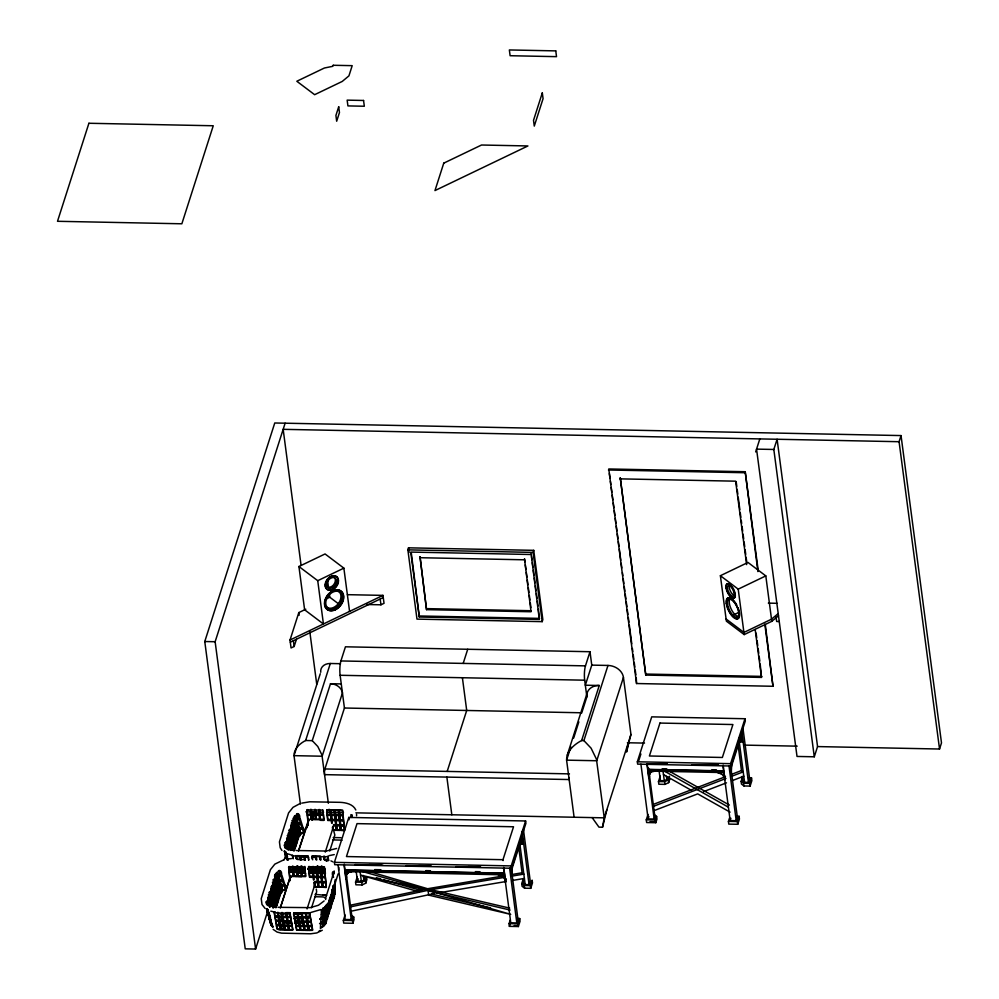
<?xml version="1.0" encoding="UTF-8"?>
<svg xmlns="http://www.w3.org/2000/svg" width="999" height="999" viewBox="0 0 999 999"><rect width="100%" height="100%" fill="white"/><g stroke="black" fill="none" stroke-linecap="round" stroke-linejoin="round"><path stroke-width="1.5" d="M511.65 874.674L512.312 867.831M325.05 906.63L325.025 909.427L325.749 907.417M325.686 917.469L324.925 923.663L324.962 919.467L329.52 904.944L329.558 900.748M325.686 916.92L325.711 912.724L324.962 918.918L325.287 918.156M325.811 917.082L325.774 921.265L326.648 905.194M325.811 916.52L326.486 910.326M327.222 912.686L326.548 918.868M327.222 912.124L327.247 907.941L326.611 909.939M327.272 904.582L326.611 909.377M327.347 912.287L327.31 916.483L327.984 910.289M327.347 911.737L328.022 905.544L327.984 909.727M327.397 904.195L327.385 906.98L328.022 904.982M328.109 909.889L328.084 914.085L328.908 902.759L338.137 873.875M328.109 909.34L328.783 903.146M329.52 905.494L328.846 911.687M329.832 903.958L329.87 899.774M330.632 897.377L329.807 908.703L329.832 904.52L334.091 890.671M331.243 900.124L330.569 906.305M331.243 899.562L331.268 895.366M331.368 899.724L331.343 903.92L332.13 897.327M331.368 899.162L331.406 894.979M332.192 889.235L332.168 892.032L332.817 890.022M332.779 895.329L332.105 901.523M332.779 894.767L332.804 890.584M332.904 894.942L332.867 899.125L333.541 892.931M332.904 894.38L332.929 890.184M333.541 892.382L333.579 888.186M333.666 892.544L333.641 896.727L334.228 890.534M333.666 891.982L333.703 887.799M333.516 886.725L334.128 885.913L334.091 891.233M324.85 907.017L324.825 909.814L323.264 911.8L323.314 909.003M334.278 889.585L334.315 885.401M325.961 905.256L325.911 909.44L326.636 907.442M326.785 904.257L325.736 923.675L326.511 917.482M328.284 902.809L327.36 918.893L328.047 912.699M329.033 901.81L329.008 904.607L329.645 902.609M329.82 898.026L328.896 914.097L329.583 907.904M330.457 896.028L329.77 902.209M330.781 895.042L330.731 899.225L331.368 897.227M331.543 892.644L330.619 908.715L331.306 902.534M332.18 890.646L331.493 896.84M333.841 885.464L333.791 889.647L334.44 887.649M334.615 883.066L334.565 887.249L335.177 881.068M335.065 890.559L334.453 896.74M335.127 889.597L335.177 883.765M335.189 884.852L335.239 879.482M322.939 907.991L322.839 912.187L321.965 912.924M333.691 874.262L333.803 871.465L334.403 872.227M351.885 817.457L351.998 814.672M350.774 817.482L350.924 814.647L352.247 816.683M320.954 918.905L321.191 914.722L323.801 912.761L323.688 916.945L319.78 919.442M338.673 870.191L338.836 867.407M300.2 866.645L300.699 867.257L300.811 866.583M280.382 907.641L290.422 876.273L290.721 877.534M281.593 916.57L281.98 918.443M290.01 880.656L289.772 878.533L280.307 907.879M345.979 875.923L345.829 877.147L346.765 873.613L345.979 875.923L346.428 874.512M648.913 775.349L648.763 776.585L650.873 771.49L648.913 775.349L649.7 773.051M298.601 850.673L308.616 819.48L308.916 820.728M312.15 820.042L313.624 812M592.145 817.607L598.963 827.147L602.522 827.222L604.245 817.844L630.956 734.465L623.438 677.372A14.261 11.339 17.8 0 0 607.979 665.446L591.77 665.122L585.327 685.214L599.263 685.489L581.63 740.546C574.275 744.342 566.371 751.173 566.595 760.152L574.1 817.244M628.284 742.669L626.56 752.047L630.906 734.465M266.458 904.058L267.02 902.047L267.782 904.857M268.182 912.299L268.032 913.024L266.87 908.815M268.331 912.849L269.343 917.794L269.892 915.796M268.881 913.036L269.043 912.299M269.193 912.849L270.18 917.819M284.653 847.252L285.214 845.254L285.976 848.064M285.214 851.298L286.226 856.218L286.788 854.22M287.237 855.494L287.075 856.243L285.939 852.022M334.128 886.463L334.265 885.788M314.323 812.199L312.275 820.191M606.88 809.64L602.522 827.222M731.693 765.584L731.131 774.725M281.031 918.418L281.219 920.916M267.482 911.912L255.594 949.05L245.23 948.838L204.77 641.52L274.762 422.989L901.036 435.576L941.495 742.906L939.535 749.025L817.557 746.578L814.285 756.792L797.015 756.443L756.555 449.125L773.825 449.463L777.097 439.26L817.557 746.578M255.594 949.05L215.135 641.733L285.127 423.201M296.453 639.26L294.143 646.478L291.059 647.964L290.022 640.022L298.813 612.587L305.806 609.228M294.493 754.195L320.267 673.738M300.412 804.183L294.018 755.656C293.856 748.726 299.962 743.443 305.644 740.509L330.307 663.498L340.447 663.698M328.359 803.283L321.94 754.994L317.807 746.515L312.25 740.646L330.494 683.716L341.258 683.928M324.151 771.315L344.43 708.016L340.122 675.274A10.277 2.185 -88.8 0 1 340.909 660.951L345.442 646.803L589.997 651.723L591.77 665.122M274.55 875.736L275.262 881.318L275.974 879.32L274.825 875.099M268.331 904.02L268.968 902.022L270.117 906.23M286.526 847.214L287.163 845.216L288.311 849.425M268.281 905.868L268.931 903.87L267.794 899.662L267.145 901.66L267.907 904.47M269.393 905.981L280.332 871.815M284.141 859.927L286.039 853.995M287.949 848.051L298.414 815.371M270.404 906.393L271.041 904.395M271.166 904.008L271.815 901.997L272.964 906.218M288.599 849.6L289.235 847.589M271.253 906.418L271.903 904.407L272.652 907.217M289.448 849.612L290.097 847.614L290.846 850.424M287.687 860.251L286.938 854.782L286.376 856.78L287.15 859.59M270.055 916.358L269.493 918.356L270.642 922.564L271.204 920.566M273.239 906.38L273.888 904.382L274.65 907.192M291.446 849.575L292.083 847.577L292.857 850.386M274.076 906.393L274.713 904.395L275.474 907.204M292.27 849.6L292.919 847.589L293.669 850.399M298.501 851.073L308.204 822.165M306.905 827.821L308.304 823.451M407.867 549.862L408.516 547.827L533.728 550.337L542.844 619.592L542.195 621.64L416.983 619.118L407.867 549.862L533.079 552.385L533.728 550.337M307.068 908.928L315.459 882.741M325.262 852.122L333.654 825.936M426.536 609.652L420.017 556.68L426.536 609.652L531.018 611.75L524.5 558.791L524.912 561.838M307.33 920.928L309.665 913.648M311.526 907.829L316.658 891.832L316.296 889.11M326.461 861.213L327.385 858.303M329.72 851.036L334.852 835.027L333.828 831.243M525.599 820.978L511.213 865.908L511.513 868.256L334.715 864.697L334.403 862.349L348.801 817.419L525.599 820.978L525.911 823.326L510.864 870.291M325.412 898.663L334.253 871.066M325.874 907.03L326.523 905.032M326.511 905.581L325.849 911.775L326.486 909.777M538.424 609.128L539.31 619.417L419.293 617.007L411.276 552.609M326.76 907.042L327.397 905.044M333.079 887.299L333.728 885.301M326.623 907.991L325.849 914.185L326.573 912.187M326.748 907.604L327.397 905.606L326.698 911.787M328.159 903.208L327.472 909.402L328.109 907.392M329.058 900.424L329.695 898.413M333.079 887.861L333.716 885.851L333.029 892.045M328.147 904.595L328.783 902.584M329.558 900.199L328.234 907.005M329.87 899.212L330.507 897.214M332.942 889.634L333.579 887.636M332.904 892.432L332.255 894.442L332.954 888.248L332.155 903.933L332.842 897.739M326.573 912.736L325.799 918.93L326.523 916.932M326.698 912.349L327.335 910.351L326.648 916.533M328.109 907.954L327.41 914.147L328.059 912.137M328.234 907.554L328.871 905.556L328.184 911.75M329.633 903.158L328.946 909.352L329.595 907.354M329.77 902.771L330.407 900.773L329.72 906.955M331.356 897.789L330.669 903.97L331.318 901.972M331.493 897.389L332.13 895.391L331.443 901.585M332.892 892.994L332.205 899.187L332.842 897.177M333.017 892.606L333.666 890.596L332.967 896.79M334.428 888.211L333.741 894.392L334.378 892.394M334.503 891.995L334.927 890.671M326.636 917.094L327.285 915.096L326.586 921.278M328.172 912.299L328.821 910.301L328.122 916.495M329.707 907.517L330.344 905.519L329.658 911.7M331.431 902.134L332.068 900.136L331.381 906.33M332.967 897.352L333.604 895.341L332.917 901.535M334.378 892.956L333.678 899.137L335.127 885.813L334.503 892.557M346.278 875.736L346.054 878.833L344.23 864.147M347.502 873.463L348.751 871.44L346.316 875.024M348.301 872.839L349.687 870.941M351.173 915.084L353.671 916.957L354.021 919.667L352.872 923.276L343.706 923.088L343.344 920.379L345.08 914.959M363.486 876.76L366.571 876.822L366.92 879.532L365.759 883.178L362.075 884.939L355.906 884.814L355.557 882.117L357.305 876.635M364.66 877.746L363.923 880.044L361.351 881.28L357.467 881.193L358.229 878.82M337.999 864.734L345.204 919.492L351.248 919.617L351.985 917.319L345.979 871.727M352.872 923.276L352.51 920.566L353.671 916.957M365.759 883.178L365.397 880.469L366.571 876.822M463.186 663.411L467.719 649.263M447.177 771.415L466.708 710.476L462.4 677.734M539.31 619.417L531.093 553.471M765.321 624.587L772.989 686.276L636.55 683.528L608.766 468.968L745.204 471.715L758.216 570.566M645.779 675.074L620.267 477.834L645.779 675.074L761.488 677.409L760.189 664.023M502.984 859.702L513.536 826.772L357.018 823.626L346.466 856.555L502.984 859.702L503.096 860.601M505.357 880.344L505.806 878.945L505.581 882.03L504.308 878.196L500.661 875.386L501.111 873.988M501.735 875.923L502.185 874.525M502.709 876.585L503.159 875.174M504.957 877.222L503.771 867.357M503.583 877.347L504.033 875.936M505.294 880.069L505.744 878.67L505.981 879.657M522.177 837.025L511.051 871.74L511.376 874.137M581.68 713.049L586.863 696.852L584.677 680.194A10.277 2.185 -88.8 0 1 585.464 665.871L589.997 651.723M530.744 888.323L530.382 885.626L532.13 880.156L532.492 882.866L530.744 888.323L524.6 888.198L522.09 886.313L521.728 883.603L522.902 879.969M516.733 918.468L519.705 918.531L520.054 921.24L518.356 926.535L509.403 926.36L509.053 923.65L510.177 920.129M509.403 926.36L510.152 924.013M567.27 755.082L587.337 692.419M570.829 746.902L566.595 760.152L596.74 760.751L623.438 677.372M573.663 738.061L578.846 721.877M503.571 868.069L510.776 922.814L516.82 922.939L517.969 919.367L510.964 866.133M522.852 878.645L523.451 883.253L525.199 884.565L529.095 884.652L530.232 881.068L523.426 829.37M518.356 926.535L518.006 923.825L519.705 918.531M355.869 812.849L604.245 817.844L596.44 759.165L591.096 748.189L583.903 740.596L607.979 665.446M636.55 683.528L636.263 677.871M744.979 718.731L730.594 763.661L730.906 766.008L637.637 764.135L637.337 761.787L651.723 716.857L744.979 718.731L745.291 721.078L730.244 768.056M638.573 761.238L640.896 753.995M648.95 773.251L648.975 778.271L647.165 763.586M648.476 769.655L648.026 771.053L724.013 772.577M757.891 571.59L745.204 471.715M649.762 773.626L650.212 772.227M650.424 772.901L652.622 770.379M755.669 451.91L759.827 438.911M654.108 814.522L656.593 816.395L656.955 819.105L655.794 822.714L646.628 822.527L646.278 819.817L648.014 814.397M669.854 778.97L668.693 782.617L664.997 784.377L658.841 784.252L658.478 781.555L660.239 776.073M648.513 768.119L654.907 816.745L654.17 819.043L648.126 818.93L648.888 816.545M658.99 769.992L660.401 780.631L664.285 780.706L666.845 779.482L667.582 777.185M655.794 822.714L655.444 820.004L656.593 816.395M668.693 782.617L668.331 779.907L669.492 776.26M717.856 771.041L717.407 772.452L722.102 774.337L724.75 778.109L723.825 771.141L647.839 769.605M717.732 772.477L718.181 771.078M718.905 772.739L719.355 771.34M721.116 773.676L721.565 772.277M724.275 776.872L724.725 775.461M725.424 778.396L724.974 779.794L724.912 778.808M738.623 740.559L740.009 736.226M731.256 766.945L741.558 734.777M748.438 777.859L751.523 777.921L751.872 780.619L750.124 786.088L743.98 785.963L741.47 784.065L741.121 781.368L742.282 777.734M736.113 816.233L739.085 816.295L739.447 818.993L737.749 824.287L728.783 824.113L728.433 821.403L729.557 817.894M730.544 765.421L737.349 817.12L736.213 820.703L730.169 820.579L730.906 818.281M742.232 776.41L742.844 781.006L744.592 782.329L748.476 782.404L749.625 778.833L742.806 727.122M737.749 824.287L737.387 821.59L739.085 816.295M750.124 786.088L749.774 783.378L751.523 777.921M939.535 749.025L899.075 441.708L901.036 435.576M281.606 913.898L281.044 914.884L281.518 913.91L290.459 914.085M520.916 840.933L522.252 840.396L523.126 844.23L520.754 844.192L520.279 840.584M740.309 738.686L741.633 738.149L742.507 741.995L740.134 741.945L739.909 740.259L742.282 740.309M275 874.687L275.824 873.438M294.018 816.633L294.668 815.921L295.854 820.142L294.343 822.127L293.718 819.867M324.138 900.948L318.444 905.256L310.202 907.641L278.097 907.317M298.152 818.955L296.378 820.316L297.602 824.525L300.287 822.564L298.963 818.343M299.288 823.925L297.764 825.087L298.988 829.295L301.823 827.347L300.187 823.276M300.424 828.895L299.912 829.32L298.713 825.099L301.611 823.151L302.934 827.359L301.273 828.296M279.945 875.761L278.184 877.11L279.408 881.33L282.093 879.37L280.769 875.149M281.094 880.731L279.57 881.892L280.794 886.101L283.629 884.14L281.98 880.082M282.23 885.688L281.718 886.113L280.519 881.905L283.416 879.944L284.74 884.165L283.079 885.102M321.978 913.461L322.827 912.736L322.727 916.932L319.817 918.88M778.209 613.598L771.515 619.18L743.918 632.429L726.098 618.993M771.79 621.341L765.808 575.899L747.989 562.449L720.391 575.711L726.373 621.153L744.193 634.59L771.79 621.341L778.496 615.771M296.453 814.297L297.515 813.573L298.801 817.781L296.216 819.754L295.017 815.534M297.602 819.267C302.123 818.805 298.726 810.264 295.991 815.559L297.19 819.767M298.751 824.237L301.423 822.589L300.1 818.368L297.352 820.329L298.551 824.55M301.71 828.021L299.151 829.857L300.374 834.078L303.359 832.117L301.998 827.896M278.259 871.091L279.32 870.379L280.607 874.587L278.022 876.548L276.823 872.339M279.408 876.073C283.928 875.611 280.532 867.07 277.797 872.352L278.996 876.573M280.557 881.043L283.229 879.382L281.905 875.174L279.158 877.134L280.357 881.343M283.516 884.827L280.956 886.662L282.18 890.871L285.165 888.923L283.803 884.702M320.754 918.918L322.714 917.482L322.627 921.677L319.555 923.625M320.929 923.426L322.615 922.227L322.515 926.423L321.091 927.409M322.277 930.269L316.77 932.954L310.664 933.79L281.531 933.153L277.085 932.067L273.139 929.382M319.131 930.981L320.317 930.331M298.926 566.508L317.732 580.694L323.426 623.975L304.62 609.79L298.926 566.508L325.062 553.958L343.868 568.144L349.575 611.425M317.732 580.694L343.868 568.144M325.699 599.2L329.782 597.24L338.311 603.671M290.022 640.022L382.979 595.379L384.028 603.321L380.944 604.795L367.02 604.52M290.309 642.182L383.266 597.552M720.391 575.711L738.211 589.148L765.808 575.899M733.578 614.934L739.048 612.3M355.557 882.117L361.713 882.242L365.397 880.469M658.478 781.555L664.647 781.68L668.331 779.907M299.313 803.958L293.032 807.329L288.574 812.911L279.433 841.895L280.195 847.726L281.955 850.461M336.638 848.451L326.186 851.048L296.291 850.511M320.816 909.577L310.839 912.474M350.362 905.219L428.821 888.523L503.733 875.886M653.221 804.42L725.474 776.685M731.293 774.45L741.458 770.541L743.206 771.865L731.68 776.298M653.533 806.293L725.911 778.508M434.54 893.531L351.173 911.188M654.108 810.614L697.702 793.88L730.094 812.15M703.421 791.695L726.485 782.829M732.255 780.619L743.78 776.198M349.238 872.339L351.71 871.752M652.172 771.777L654.645 771.191M283.579 859.939L274.837 864.135L270.379 869.717L261.238 898.688L262 904.52L265.122 908.466M301.773 803.134L309.665 801.797L340.135 802.334C345.966 802.597 353.147 804.183 355.831 810.002M334.253 854.582L329.033 855.668M350.599 906.855L430.931 889.709L504.033 877.434M307.992 809.602L306.98 809.777L307.417 814.347L311.026 813.948L310.589 809.39M309.328 819.804L307.729 820.079L307.292 815.509L310.914 815.072L311.263 819.617M309.403 820.404L307.792 820.679L308.229 825.249M290.472 871.565L289.273 871.765L289.71 876.335L293.319 875.911L292.482 871.278M289.772 876.947L291.146 876.71M291.209 877.209L289.598 877.484L289.885 880.519M511.376 874.6L522.077 872.789L523.826 874.113L511.638 876.148M440.634 892.507L506.118 881.505M512.212 880.481L524.4 878.433M288.798 858.853L291.471 858.603M327.51 860.564L328.683 860.464M293.069 876.423L289.535 876.872L289.098 872.314L292.719 871.877L293.381 876.523M310.402 916.757L306.893 916.87L306.231 913.011L309.74 912.899L310.177 915.471M309.977 921.727L311.251 921.627M310.652 926.085L312 925.986L312.662 929.832L309.153 929.969L308.479 926.11M301.573 923.363L302.447 923.288A2.76 2.198 17.8 0 0 303.059 923.076M299.8 857.105L299.238 858.079L299.712 857.092L308.654 857.279M282.804 922.989L282.242 923.975L282.717 922.989L291.658 923.176M310.677 814.472L311.513 819.105L307.904 819.542L307.467 814.959M325.911 860.077L328.596 859.952L327.934 856.106M325.774 860.601L327.635 860.564M294.33 871.328L293.344 871.253L292.907 866.707L296.366 866.757L296.815 871.303M307.58 917.407L310.489 917.269L311.164 921.115L307.642 921.228L306.98 917.382M308.316 921.752L310.102 921.727M309.041 926.11L310.776 926.098M899.075 441.708L283.167 429.333L301.061 565.234M608.441 469.992L744.867 472.727M619.942 478.858L735.651 481.181L746.64 564.61M530.769 554.495L410.739 552.085L419.293 617.007M419.692 557.704L524.175 559.802M347.402 594.667L382.979 595.379M768.331 603.121L777.097 603.309M426.86 608.628L531.343 610.726M779.257 621.54L776.66 621.49L776.098 617.157M419.617 615.983L539.647 618.393M204.77 641.52L215.135 641.733M340.909 660.951L585.464 665.871M646.103 674.063L761.812 676.385M340.122 675.274L584.677 680.194M344.43 708.016L581.243 712.774M740.933 733.328L742.507 741.995M739.26 738.099L741.633 738.149M739.485 738.573L741.857 738.623M742.07 739.26L739.685 739.21L740.134 741.945M739.872 739.997L742.245 740.047M581.63 740.546L583.903 740.596M627.384 742.756L644.517 743.094M744.205 745.104L797.177 746.166M305.644 740.509L312.25 740.646M637.337 761.787L730.594 763.661M294.018 755.656L322.165 756.218L342.445 692.919A11.014 8.766 17.8 0 0 330.494 683.716M654.919 763.736L667.32 763.985M704.545 764.735L718.493 765.022M647.077 763.835L667.245 764.247M692.057 764.747L718.418 765.271M662.162 768.743L666.82 768.83M711.788 769.742L716.445 769.829M647.926 769.355L723.913 770.878M569.455 773.875L324.9 768.955A4.071 0.862 -88.8 0 0 324.588 774.637L569.143 779.545A4.071 0.862 -88.8 0 1 569.03 777.572M741.121 781.368L743.631 783.253L749.774 783.378M328.009 809.689L330.307 809.727L330.756 814.285L327.297 814.222L326.86 809.665M305.856 811.85L323.626 812.199M326.586 812.262L343.481 812.599M728.433 821.403L737.387 821.59M646.278 819.817L655.444 820.004M323.439 814.135L319.98 814.073L319.543 809.515M312.325 814.447L315.01 814.497L314.56 809.952L311.101 809.914L311.538 814.46L315.234 814.585L315.672 819.143L312.2 819.093L311.763 814.547M340.597 815.097L339.747 815.072L340.184 819.63L343.581 819.879L343.294 816.832M649.999 821.665L654.532 821.752M323.988 819.904L320.317 819.742L319.867 815.196L323.326 815.271L323.763 819.817M320.379 820.341L323.826 820.416M327.697 820.491L331.144 820.566M331.818 820.579L335.277 820.641L335.714 825.186M333.579 824.65L335.876 824.699L335.439 820.142L331.768 819.967L331.318 815.421L334.777 815.496L335.214 820.042M333.416 825.149L335.939 825.299L336.376 829.857L332.917 829.794L332.63 826.747M341.546 825.411L340.534 825.286L340.085 820.741L343.481 821.003L343.918 825.549M333.479 825.748L335.776 825.798L336.226 830.344L332.767 830.269L332.467 827.247M522.477 840.871L520.104 840.821L520.754 844.192M333.254 837.562L340.896 837.711M520.304 841.458L522.677 841.508M520.491 842.244L522.864 842.294M520.529 842.494L522.902 842.544M332.804 839.922L340.384 840.084A4.408 2.498 -7.5 0 1 341.97 840.309M297.202 855.656L299.9 855.718L300.562 859.565L297.128 859.465M308.167 855.881L304.707 855.806L305.369 859.664M304.545 856.343L307.992 856.405L308.666 860.251M315.996 856.568L319.443 856.643L319.892 859.202M324.25 856.742L327.759 856.643L328.434 860.476M311.613 857.342L314.56 857.404M303.546 859.627L301.248 859.577L300.574 855.731L304.033 855.793L305.207 860.189M334.403 862.349L511.213 865.908M369.018 864.647L381.406 864.897M418.581 865.646L430.969 865.883M468.144 866.633L480.531 866.882M354.995 864.622L382.867 865.184M406.106 865.646L430.881 866.145M455.669 866.645L480.457 867.144M374.712 869.617L380.906 869.742M425.824 870.641L430.469 870.741M475.387 871.64L480.032 871.727M302.747 868.318L305.045 868.368M308.029 868.431L310.327 868.468M314.198 868.556L317.645 868.618M320.629 868.68L318.331 868.631L317.882 866.058M324.762 868.768L322.465 868.718L322.015 866.145M299.25 868.743L301.91 868.805L301.461 866.233M305.132 868.88L302.585 868.818L302.148 866.258M307.867 868.918L310.414 868.98L311.089 872.839L308.778 872.801M317.744 869.13L314.036 869.043L313.599 866.483M324.85 869.28L322.302 869.217L321.853 866.645M344.992 869.917L504.52 873.126M304.982 869.367L302.672 869.33L303.346 873.176L305.644 873.213M307.954 869.43L310.264 869.48L310.926 873.326L308.629 873.276M324.687 869.767L322.39 869.717L323.052 873.563L325.362 873.613M344.905 870.166L504.445 873.376M345.105 871.615L504.632 874.824M294.131 871.24L297.04 871.378L297.477 875.936L294.006 875.898L293.569 871.34M301.673 871.64A4.408 2.498 -7.5 0 1 301.174 871.515L297.49 871.315L297.04 866.77L300.499 866.832L300.936 871.378M305.294 871.553L301.623 871.39L301.174 866.845L304.633 866.92L305.07 871.465M322.402 871.89L321.328 871.79L320.891 867.244L324.288 867.494L324.725 872.04M317.245 872.964L314.947 872.914L314.285 869.068M325.512 873.138L323.214 873.089L322.552 869.23M294.655 876.398L297.315 876.448L296.865 871.902L293.406 871.865L293.843 876.41L297.527 876.548M298.214 876.56L301.661 876.623M309.665 876.785L313.112 876.86L313.411 879.894M322.877 877.06L322.053 877.035L322.49 881.593L325.886 881.855L325.449 877.284L324.176 877.047M309.503 877.297L312.949 877.359M313.624 877.384L317.083 877.447L317.52 881.992L315.222 881.942M521.728 883.603L524.238 885.501L530.382 885.626M315.384 881.455L317.682 881.493L317.245 876.947L313.786 876.872L314.086 879.907M315.434 882.055L317.744 882.105L318.182 886.662L314.722 886.588L314.285 882.03M323.351 882.217L322.552 882.204L322.989 886.762L326.386 887.025M315.284 882.554L317.582 882.592L318.032 887.137L314.573 887.075L314.136 882.529M315.06 894.355L326.611 895.454M314.61 896.727L322.19 896.877A4.408 2.498 -7.5 0 1 325.686 899.512M282.218 913.061L285.664 913.136L286.338 916.97M301.923 913.461L305.382 913.523L306.044 917.369M293.419 914.135L301.248 914.197A2.76 2.198 17.8 0 0 302.372 913.648M282.367 916.37L278.933 916.27L278.259 912.412M302.085 916.77L298.626 916.695L297.964 912.836L301.423 912.911L304.857 930.369L308.316 930.444L307.655 926.597L304.195 926.523M279.495 916.832L282.455 916.882M282.879 916.907L286.588 916.97L287.25 920.828L283.803 920.753L283.142 916.895M302.173 917.282L298.464 917.219L297.802 913.373L301.248 913.448L301.923 917.282M302.597 917.307L306.306 917.369L306.968 921.215L303.509 921.153L302.847 917.294M307.804 917.394L306.73 917.382L306.056 913.536L309.565 913.448L310.239 917.282M282.967 917.419L286.426 917.482L287.088 921.328M302.685 917.806L306.144 917.881L306.805 921.727M293.669 918.68L301.873 918.943A2.76 2.198 17.8 0 1 303.159 919.542M343.344 920.379L352.51 920.566M509.053 923.65L518.006 923.825M283.129 920.741L279.683 920.641L279.021 916.782M291.383 920.903L287.937 920.841L287.262 916.982M302.834 921.14L299.375 921.066L298.713 917.207M514.16 925.586L517.182 925.648M280.269 921.19L283.216 921.253M283.641 921.265L287.337 921.34L288.012 925.186L284.553 925.124L283.891 921.265M302.922 921.652L299.213 921.577L298.551 917.731L302.01 917.794L302.672 921.64M303.346 921.652L307.055 921.727L307.717 925.586L304.27 925.524L303.596 921.665M308.529 921.765L307.48 921.74L306.818 917.894L310.327 917.794L310.989 921.627M283.728 921.777L287.175 921.84L287.849 925.686M303.434 922.164L306.893 922.239L307.555 926.085M294.605 923.226L299.038 923.313M283.878 925.111L280.432 925.012L279.77 921.153M303.584 925.511L300.137 925.436L299.475 921.577M281.056 925.549L283.966 925.623M284.39 925.611L288.099 925.711L288.761 929.557L285.302 929.495L284.64 925.636M292.22 925.786L288.524 925.698L287.862 921.852L291.308 921.927L291.983 925.773M303.671 926.023L299.975 925.936L299.313 922.089L302.759 922.152L303.434 925.998M304.108 926.011L307.804 926.098L308.466 929.957L305.02 929.882L304.358 926.036M309.265 926.135L308.241 926.098L307.567 922.252L311.076 922.139L311.75 925.973M284.478 926.123L287.937 926.198L288.599 930.044L285.152 929.969L281.706 912.512M284.628 929.482L281.181 929.37L280.519 925.524M304.333 929.869L300.886 929.807L300.224 925.948M340.834 820.154L343.644 820.491L344.081 825.049L340.684 824.787L340.247 820.241M342.694 820.354L340.022 820.142L339.585 815.596L342.982 815.846L343.419 820.391M341.308 825.299L343.107 825.511M298.626 868.206L299.438 868.256M299.525 868.768L298.464 868.705L298.027 866.133M322.153 871.802L324.088 871.99M324.5 877.147L321.828 876.935L321.391 872.389L324.787 872.651L325.224 877.197M322.952 894.867L325.686 895.266M279.782 916.832L278.758 916.795L278.097 912.949L281.543 913.049L282.205 916.895M278.646 921.09L279.757 924.962L276.486 924.35L275.811 920.516M280.557 921.203L279.52 921.153L278.846 917.307L282.292 917.407L282.967 921.253M279.495 925.461L278.933 921.615L275.637 921.053L276.311 924.874L279.845 925.486L280.519 929.332C277.31 931.168 274.538 923.613 278.147 925.236M281.331 925.574L280.269 925.499L279.608 921.665L283.054 921.765L283.716 925.598M498.014 874.687L500.661 875.386M341.958 815.097L342.919 815.234L342.482 810.689L339.086 810.439L339.523 814.984L343.144 815.321M342.794 825.386L344.143 825.661M323.763 871.902L324.95 872.115L325.249 875.161M295.866 868.393L297.802 868.655L297.352 866.096M325.387 876.685L321.99 876.435L321.553 871.877M324.6 882.192L325.724 882.354L325.287 877.809L321.89 877.547L322.34 882.092L325.949 882.454L326.236 885.501M276.748 920.828L279.021 921.103M510.139 910.064L428.096 890.796L428.671 895.129L510.714 914.385L425.999 889.61L360.552 875.149L419.068 891.807M509.677 908.116L430.931 889.709L369.905 871.69M431.493 894.043L490.559 907.841M291.333 854.919L286.863 853.633M294.68 867.557L296.241 867.919M294.505 868.069L296.341 868.431M275.399 912.087L274.3 911.825L274.962 915.658L278.259 916.233L277.597 912.374M270.804 911.163L273.139 911.712M277.235 920.853L275.549 920.541L274.875 916.72L278.184 917.269L278.846 921.103M362.974 871.665L425.999 889.61M376.373 877.696L380.794 878.958M383.728 879.807L422.028 890.746M330.956 860.888L332.867 861.8M668.169 770.541L729.407 805.069M664.248 771.003L728.171 807.055M663.473 774.575L691.583 790.434M332.48 876.185L333.529 877.422M333.079 885.688L334.653 887.736L334.528 891.932L332.829 889.872M331.93 890.009L333.629 891.907L333.516 887.299M333.529 876.835C331.381 875.524 332.467 868.543 334.053 873.488M333.554 885.526L334.665 887.187M284.603 851.26L286.538 856.305L285.739 855.294M286.588 855.044L287.375 856.043M287.525 856.58L286.201 854.282M291.059 869.642L290.284 868.606M268.544 912.387L269.33 913.373M267.545 912.099L268.344 913.098L267.07 908.89M270.404 917.382L268.569 913.049M270.554 917.906L269.53 916.42L270.729 920.628M270.117 921.228L271.391 922.664L268.569 916.395L272.927 927.434L271.179 925.386L269.955 921.178M272.864 926.435L270.891 921.19M333.941 887.562L334.228 894.33L333.928 888.123L334.253 889.297M287.325 858.603L285.764 852.859M287.849 859.627L286.363 854.844M287.487 859.14L287.063 857.529M290.085 868.206L289.66 866.87M289.173 868.181L288.836 866.97M289.385 868.581L291.121 870.629L289.772 866.42M268.007 911.076L268.394 911.85M269.131 915.396L267.57 909.652M270.417 920.029L267.707 909.227L267.72 910.201M287.637 859.777L284.34 851.235M285.377 854.819L287.025 859.864L286.326 857.179M266.433 909.04L269.867 917.881L267.183 911.625M270.692 920.791L271.89 924.999L271.453 922.976M284.303 851.048L285.09 853.858M286.438 858.641L284.865 852.971M276.473 872.726L277.66 876.935L276.149 878.92L275.524 876.672M268.244 915.434L266.658 908.64M285.002 852.409L286.351 858.191M269.455 918.755L270.979 924.987L266.808 909.202L266.833 910.326M293.019 818.306L294.168 822.514L293.456 824.512L292.307 820.304M292.183 820.691L293.331 824.912L292.695 826.91L291.533 822.701M291.408 823.089L292.57 827.297L291.92 829.307L290.771 825.087M290.647 825.486L291.795 829.694L291.159 831.705L290.384 828.895M290.259 829.282L291.034 832.092L290.397 834.09L289.235 829.882M289.111 830.269L290.259 834.49L289.623 836.488L288.848 833.678M288.149 833.253L289.31 837.474L288.674 839.472L287.512 835.264M287.387 835.651L288.549 839.872L287.899 841.87L287.138 839.06M291.159 849.412L290.01 845.204L289.36 847.202L290.135 850.012M286.626 838.049L287.774 842.257L287.138 844.267L286.363 841.458M286.238 841.845L287.013 844.654L286.363 846.653L285.214 842.444M285.09 842.844L286.238 847.052M284.44 844.842L285.214 847.651M284.315 845.229L285.09 848.039M274.375 878.895L275.137 881.705L274.5 883.715L273.339 879.495M273.214 879.894L274.375 884.103L273.726 886.101L272.964 883.303M272.452 882.292L273.601 886.5L272.964 888.498L272.19 885.688M272.065 886.088L272.839 888.898L272.203 890.896L271.041 886.687M271.303 888.486L272.065 891.283L271.428 893.293L270.654 890.484M270.342 891.47L271.116 894.267L270.479 896.278L269.318 892.057M269.193 892.457L270.354 896.665L269.705 898.675L268.556 894.455M268.431 894.854L269.58 899.063L268.943 901.061L268.169 898.251M267.657 897.239L268.818 901.46L268.169 903.458L267.407 900.648M267.282 901.048L268.044 903.858M266.246 901.647L267.02 904.445M266.121 902.035L266.895 904.844M287.2 857.192L287.962 860.002M270.329 918.368L271.079 921.178M291.995 849.425L290.859 845.216L290.222 847.214L290.971 850.024M289.173 849.45L288.037 845.229L287.4 847.239L288.149 850.049M273.801 906.23L272.665 902.022L272.028 904.02L273.164 908.228M270.979 906.243L269.842 902.035L269.206 904.033L269.955 906.842M269.081 904.432L269.83 907.242M334.852 887.587L335.052 894.342L334.84 888.136L335.102 889.185M286.189 857.641L286.601 859.202M269.318 919.105L269.593 920.191L268.132 913.973L268.144 914.984M649.425 776.86L649.2 774.899M346.503 877.422L346.266 875.461M292.757 858.129L292.307 855.581L295.617 856.106L296.066 858.665M296.728 858.715L296.291 856.143L299.737 856.243L300.399 860.089M292.495 855.019L293.157 858.853M294.767 868.069L295.442 871.877L298.713 872.527L298.264 869.967M324.425 856.205L325.087 860.064M323.751 856.193L324.413 860.052M324.026 859.29L323.576 856.73L320.117 856.655L320.567 859.215M320.292 856.118L320.954 859.977M320.279 859.964L319.618 856.106L316.159 856.043L316.82 859.902M321.341 866.133L321.778 868.705M322.09 870.504L322.527 873.076L319.081 873.001L318.419 869.142M321.178 866.633L321.628 869.192L318.169 869.13L317.207 866.046M316.146 859.877L315.484 856.031L312.025 855.956L312.687 859.814M315.759 859.128L315.309 856.555L311.863 856.493L312.3 859.053M317.045 866.558L317.495 869.118M308.391 857.167L308.828 859.739M309.727 866.408L310.177 868.968M304.533 860.176L303.858 856.33L300.412 856.255L301.074 860.102M302.834 868.83L303.496 872.689M302.16 868.818L302.822 872.676L299.375 872.577L298.713 868.718M311.463 922.914L311.913 925.474L308.391 925.598L307.729 921.74M296.453 855.619L296.903 858.178M295.791 855.569L296.228 858.141M297.789 917.207L297.115 913.361L293.669 913.286L294.33 917.132L298.039 917.194L298.701 921.053L295.254 920.978L294.593 917.132M298.539 921.565L297.877 917.719L294.418 917.644L295.092 921.49L298.788 921.565L299.45 925.424L296.004 925.349L295.342 921.503M299.3 925.911L298.626 922.077L295.18 922.002L295.841 925.848L299.55 925.936L300.212 929.794L296.753 929.719L296.091 925.861M291.159 919.617L290.721 917.045L287.013 916.982L286.351 913.148L289.797 913.211L290.472 917.057M292.445 927.072L292.894 929.644L289.435 929.569L288.773 925.723M291.221 921.415L290.559 917.569L287.1 917.494L287.774 921.34L291.471 921.415L292.133 925.274L288.686 925.211L288.024 921.353M285.839 912.599L286.501 916.458L283.054 916.383L282.38 912.524M773.825 449.463L814.285 756.792M764.797 624.1L772.989 686.276M736.176 481.705L736.787 486.338M737.2 489.435L737.811 494.068M738.211 497.152L739.847 509.515M740.247 512.612L740.858 517.245M741.27 520.329L741.67 523.426M742.082 526.51L742.694 531.143M743.094 534.24L743.706 538.873M744.118 541.957L744.73 546.603M745.129 549.687L745.741 554.32M746.153 557.417L746.753 562.05M756.118 633.129L756.73 637.762M757.13 640.846L757.741 645.479M758.154 648.576L758.765 653.209M759.165 656.293L759.777 660.938M755.182 629.507L761.488 677.409M738.211 589.148L744.193 634.59M741.67 730.694L748.476 782.404M738.985 739.797L744.592 782.329M743.631 783.253L743.98 785.963M737.849 743.056L741.458 770.541M730.918 773.101L731.168 775.024M728.995 765.946L736.213 820.703M723.151 765.109L723.726 769.442M722.951 765.821L730.169 820.579M666.445 776.41L666.845 779.482M664.647 781.68L664.997 784.377M662.911 770.254L664.285 780.706M609.378 473.613L609.989 478.259M610.389 481.343L610.801 484.44M611.213 487.537L611.825 492.182M612.225 495.279L612.837 499.912M613.249 503.009L613.861 507.654M614.26 510.751L614.872 515.397M615.284 518.481L615.896 523.126M616.296 526.223L616.907 530.869M617.32 533.966L617.931 538.598M618.344 541.695L618.955 546.341M619.355 549.438L620.779 560.264M621.191 563.361L621.803 568.006M622.414 572.639L622.827 575.736M623.226 578.833L623.838 583.478M624.25 586.575L624.862 591.208M625.262 594.305L625.874 598.95M626.286 602.047L626.897 606.68M627.297 609.777L627.909 614.422M628.321 617.519L628.933 622.165M629.345 625.249L631.78 643.818M632.392 648.463L632.804 651.56M633.216 654.657L633.816 659.303M634.228 662.387L634.84 667.032M635.252 670.129L635.864 674.775M648.289 768.206L648.801 772.052M646.965 764.297L654.17 819.043M640.921 764.173L648.126 818.93M533.079 552.385L542.195 621.64M531.505 556.568L531.905 559.652M532.317 562.749L532.929 567.382M533.329 570.479L533.941 575.112M534.353 578.209L534.964 582.842M535.364 585.938L535.976 590.571M536.388 593.668L537 598.301M537.4 601.398L538.011 606.031M525.312 564.897L525.911 569.48M526.311 572.539L526.923 577.122M527.322 580.169L527.922 584.752M528.321 587.812L528.933 592.395M529.333 595.454L529.932 600.037M530.332 603.084L530.944 607.667M522.077 831.418L529.095 884.652M521.99 835.576L523.126 844.23M519.805 843.568L525.199 884.565M524.238 885.501L524.6 888.198M518.656 846.827L522.077 872.789M509.615 868.193L516.82 922.939M505.107 878.433L505.581 882.03M446.865 777.097L451.823 814.784M408.516 547.827L409.128 552.435M380.182 599.025L380.944 604.795M327.422 579.258L328.596 588.249M329.395 594.243L329.782 597.24M363.311 875.449L363.923 880.044M361.713 882.242L362.075 884.939M360.164 872.252L361.351 881.28M356.268 872.077L357.467 881.193M348.801 817.419L349.101 819.767M345.704 871.415L346.029 873.813M344.043 864.859L351.248 919.617M309.802 631.63L316.72 684.14M329.158 809.315L329.545 812.324M298.813 612.587L299.163 615.234M293.381 640.709L294.143 646.478M339.348 820.129L338.911 815.584L335.452 815.509L335.901 820.054L339.573 820.229L340.01 824.774L336.551 824.712L336.114 820.154M339.847 825.274L339.41 820.728L335.951 820.654L336.401 825.199L340.072 825.386L340.509 829.944L337.05 829.869L336.613 825.311M331.081 819.954L330.644 815.409L327.185 815.346L327.635 819.892L331.306 820.054L331.606 823.089M320.654 871.777L320.204 867.232L316.758 867.157L317.195 871.702L320.879 871.865L321.316 876.423L317.869 876.348L317.42 871.79M316.521 871.69L316.084 867.144L312.625 867.082L313.062 871.628L316.745 871.777L317.183 876.335L313.736 876.26L313.299 871.715M312.387 871.615L311.95 867.07L308.491 866.995L308.941 871.54L312.612 871.69L313.049 876.248L309.603 876.185L309.166 871.628M344.28 827.172L344.58 830.219L341.183 829.957L340.746 825.399M331.98 820.067L332.28 823.114M318.868 809.502L319.305 814.06L315.846 813.985L315.409 809.427M314.735 809.415L315.172 813.973L311.713 813.935L311.263 809.377M316.246 866.62L316.683 871.178L313.236 871.103L312.799 866.545M312.113 866.533L312.562 871.091L309.103 871.016L308.666 866.47M304.795 866.383L305.244 870.941L301.785 870.878L301.348 866.32M305.444 873.064L305.731 876.111L302.285 876.036L301.848 871.478M300.674 866.308L301.111 870.866L297.652 870.791L297.215 866.233M301.161 871.465L301.611 876.023L298.152 875.948L297.714 871.403M296.541 866.22L296.978 870.778L293.519 870.741L293.069 866.183M292.382 866.195L292.832 870.753L289.223 871.153L288.786 866.583M356.568 814.297L356.593 815.833M287.213 858.079L285.901 852.422L285.914 853.408M284.852 851.847L285.027 853.521M270.317 919.542L270.304 918.768L271.066 921.577L269.006 913.998L269.018 914.872M284.565 928.546A4.408 2.498 -7.5 0 1 282.105 927.971M281.468 927.484A4.408 2.498 -7.5 0 1 281.243 927.197M299.663 870.678A4.408 2.498 -7.5 0 1 299.263 869.118M734.852 595.516A5.969 2.46 64.3 0 1 730.369 591.008A5.969 2.46 64.3 0 1 729.807 584.815M738.611 616.483A9.94 4.096 64.3 0 1 731.131 608.965A9.94 4.096 64.3 0 1 730.207 598.638M732.292 586.962A7.955 3.272 64.3 0 1 734.065 598.151A7.955 3.272 64.3 0 1 726.573 588.723A7.955 3.272 64.3 0 1 731.131 585.501M738.036 607.742A11.489 4.733 64.3 0 1 737.374 618.768A11.489 4.733 64.3 0 1 728.134 608.703A11.489 4.733 64.3 0 1 728.795 597.677M730.232 597.914A11.489 4.733 64.3 0 1 736.763 605.019M333.466 576.848A5.969 4.258 -53 0 1 333.466 584.989A5.969 4.258 -53 0 1 325.886 585.489M337.762 590.759A9.94 7.093 -53 0 1 338.561 603.321A9.94 7.093 -53 0 1 326.198 606.73M586.863 696.852A14.261 11.339 17.8 0 1 599.263 685.489M320.729 672.277A11.014 8.766 17.8 0 1 330.307 663.498M325.025 909.977L325 914.172L325.749 907.979L325.025 909.977M324.725 919.867L324.687 924.05L322.964 926.036L323.064 921.84L324.725 919.867M324.775 915.121L324.737 919.305C322.227 924.312 322.327 916.295 324.775 915.121M324.825 910.376L324.775 914.56L323.189 916.545L323.264 912.349L324.825 910.376M325.574 919.879L325.512 924.063L323.876 926.048L323.988 921.865L325.574 919.879M325.649 915.134L325.587 919.317L324.026 921.29L324.088 917.119L325.649 915.134M325.711 910.389L325.649 914.572L324.101 916.558L324.188 912.374L325.711 910.389M325.786 905.643L325.724 909.827L324.2 911.812L324.275 907.629L325.786 905.643M323.926 908.016L323.826 912.199L321.216 914.172L321.391 909.977L323.926 908.016M323.539 922.252L323.414 926.435L320.392 928.396L320.642 924.2L323.539 922.252M323.676 917.507L323.551 921.69L320.667 923.65L320.916 919.467L323.676 917.507M88.911 123.264L57.505 221.291L181.855 223.788L213.249 125.762L88.911 123.264M333.204 65.272L332.879 66.296L324.413 68.007L296.815 81.256L314.635 94.693L342.232 81.443L348.926 75.874L352.197 65.659L333.204 65.272M338.698 106.781L335.914 115.459L336.675 121.229L339.46 112.55L338.698 106.781M443.756 163.149L434.965 190.584L527.922 145.954L481.518 145.017L443.756 163.149M268.556 897.264L267.919 899.262L269.056 903.471L269.693 901.473L268.556 897.264M269.33 894.867L268.681 896.865L269.817 901.086L270.454 899.075L269.33 894.867M270.092 892.469L269.455 894.48L270.592 898.688L271.228 896.69L270.092 892.469M270.854 890.084L270.217 892.082L271.353 896.29L271.99 894.292L270.854 890.084M271.815 887.1L271.179 889.098L272.302 893.306L272.952 891.308L271.815 887.1M272.577 884.702L271.94 886.7L273.077 890.908L273.714 888.91L272.577 884.702M273.351 882.304L272.702 884.302L273.838 888.523L274.488 886.513L273.351 882.304M274.113 879.907L273.476 881.917L274.613 886.125L275.249 884.127L274.113 879.907M274.887 877.509L274.238 879.52L275.374 883.728L276.024 881.73L274.887 877.509M275.437 875.773L276.149 881.33L276.86 879.332L275.724 875.124L275.437 875.773M285.989 842.856L285.339 844.854L286.476 849.075L287.125 847.065L285.989 842.856M286.75 840.459L286.114 842.469L287.25 846.677L287.887 844.667L286.75 840.459M287.525 838.061L286.875 840.072L288.012 844.28L288.649 842.282L287.525 838.061M288.286 835.676L287.65 837.674L288.786 841.882L289.423 839.884L288.286 835.676M289.048 833.278L288.411 835.276L289.548 839.485L290.185 837.487L289.048 833.278M290.01 830.294L289.373 832.292L290.509 836.513L291.146 834.502L290.01 830.294M290.771 827.896L290.135 829.894L291.271 834.115L291.908 832.105L290.771 827.896M291.546 825.499L290.896 827.509L292.033 831.717L292.682 829.719L291.546 825.499M292.307 823.114L291.671 825.112L292.807 829.32L293.444 827.322L292.307 823.114M293.082 820.716L292.432 822.714L293.569 826.922L294.218 824.924L293.082 820.716M293.631 818.968L294.343 824.537L295.055 822.527L293.918 818.318L293.631 818.968M269.73 899.624L269.093 901.622L270.254 905.843L270.891 903.833L269.73 899.624M270.504 897.227L269.855 899.225L271.016 903.446L271.653 901.435L270.504 897.227M271.266 894.829L270.629 896.84L271.778 901.048L272.427 899.05L271.266 894.829M272.228 891.845L271.578 893.855L272.739 898.064L273.376 896.066L272.228 891.845M272.989 889.46L272.352 891.458L273.501 895.666L274.151 893.668L272.989 889.46M273.763 887.062L273.114 889.06L274.275 893.268L274.912 891.27L273.763 887.062M274.525 884.664L273.888 886.662L275.037 890.883L275.687 888.873L274.525 884.664M275.299 882.267L274.65 884.277L275.811 888.486L276.448 886.488L275.299 882.267M275.849 880.519L276.573 886.088L277.285 884.09L276.136 879.882L275.849 880.519M287.924 842.819L287.287 844.829L288.449 849.038L289.086 847.04L287.924 842.819M288.699 840.421L288.049 842.432L289.211 846.64L289.847 844.642L288.699 840.421M289.46 838.036L288.823 840.034L289.972 844.242L290.622 842.244L289.46 838.036M290.422 835.052L289.772 837.05L290.934 841.258L291.571 839.26L290.422 835.052M291.184 832.654L290.547 834.652L291.696 838.873L292.345 836.862L291.184 832.654M291.958 830.256L291.308 832.254L292.47 836.475L293.107 834.465L291.958 830.256M292.719 827.859L292.083 829.869L293.231 834.078L293.881 832.08L292.719 827.859M293.494 825.474L292.844 827.472L294.006 831.68L294.643 829.682L293.494 825.474M294.043 823.713L294.767 829.282L295.479 827.284L294.33 823.076L294.043 823.713M270.617 899.637L269.967 901.647L271.104 905.856L271.74 903.858L270.617 899.637M271.378 897.239L270.741 899.25L271.878 903.458L272.515 901.46L271.378 897.239M272.14 894.854L271.503 896.852L272.64 901.061L273.276 899.063L272.14 894.854M273.102 891.87L272.465 893.868L273.601 898.076L274.238 896.078L273.102 891.87M273.863 889.472L273.227 891.47L274.363 895.691L275 893.68L273.863 889.472M274.638 887.075L273.988 889.085L275.125 893.293L275.774 891.283L274.638 887.075M275.399 884.677L274.762 886.687L275.899 890.896L276.536 888.898L275.399 884.677M276.174 882.292L275.524 884.29L276.661 888.498L277.31 886.5L276.174 882.292M276.723 880.556L277.435 886.101L278.147 884.103L277.01 879.894L276.723 880.556M288.811 842.844L288.162 844.842L289.298 849.05L289.947 847.052L288.811 842.844M289.573 840.446L288.936 842.444L290.072 846.653L290.709 844.654L289.573 840.446M290.334 838.049L289.698 840.047L290.834 844.267L291.471 842.257L290.334 838.049M291.296 835.064L290.659 837.062L291.795 841.283L292.432 839.272L291.296 835.064M292.058 832.666L291.421 834.677L292.557 838.885L293.194 836.887L292.058 832.666M292.832 830.281L292.183 832.279L293.319 836.488L293.968 834.49L292.832 830.281M293.594 827.884L292.957 829.882L294.093 834.09L294.73 832.092L293.594 827.884M294.368 825.486L293.718 827.484L294.855 831.705L295.504 829.694L294.368 825.486M294.917 823.75L295.629 829.307L296.341 827.309L295.204 823.089L294.917 823.75M272.577 899.6L271.94 901.61L273.089 905.818L273.738 903.82L272.577 899.6M273.539 896.627L272.889 898.625L274.051 902.834L274.688 900.836L273.539 896.627M274.3 894.23L273.664 896.228L274.812 900.436L275.449 898.438L274.3 894.23M275.062 891.832L274.425 893.83L275.587 898.051L276.224 896.041L275.062 891.832M275.836 889.435L275.2 891.445L276.348 895.653L276.985 893.655L275.836 889.435M276.598 887.037L275.961 889.048L277.11 893.256L277.759 891.258L276.598 887.037M277.16 885.301L277.884 890.858L278.596 888.86L277.447 884.652L277.16 885.301M290.771 842.806L290.135 844.804L291.283 849.025L291.933 847.015L290.771 842.806M291.733 839.822L291.084 841.82L292.245 846.041L292.882 844.03L291.733 839.822M292.495 837.424L291.858 839.422L293.007 843.643L293.656 841.633L292.495 837.424M293.256 835.027L292.62 837.037L293.781 841.245L294.418 839.247L293.256 835.027M294.031 832.642L293.394 834.64L294.543 838.848L295.18 836.85L294.031 832.642M294.792 830.244L294.156 832.242L295.304 836.45L295.954 834.452L294.792 830.244M295.354 828.508L296.079 834.065L296.79 832.055L295.642 827.846L295.354 828.508M273.426 899.624L272.789 901.622L273.926 905.843L274.563 903.833L273.426 899.624M274.388 896.64L273.751 898.638L274.887 902.859L275.524 900.848L274.388 896.64M275.15 894.242L274.513 896.24L275.649 900.461L276.286 898.451L275.15 894.242M275.924 891.845L275.274 893.855L276.411 898.064L277.06 896.066L275.924 891.845M276.686 889.46L276.049 891.458L277.185 895.666L277.822 893.668L276.686 889.46M277.46 887.062L276.81 889.06L277.947 893.268L278.596 891.27L277.46 887.062M278.009 885.339L278.721 890.883L279.433 888.873L278.296 884.664L278.009 885.339M291.621 842.819L290.984 844.829L292.12 849.038L292.757 847.04L291.621 842.819M292.582 839.834L291.945 841.845L293.082 846.053L293.718 844.055L292.582 839.834M293.344 837.437L292.707 839.447L293.843 843.656L294.48 841.658L293.344 837.437M294.118 835.052L293.481 837.05L294.605 841.258L295.254 839.26L294.118 835.052M294.88 832.654L294.243 834.652L295.379 838.873L296.016 836.862L294.88 832.654M295.654 830.256L295.005 832.254L296.141 836.475L296.79 834.465L295.654 830.256M296.204 828.533L296.915 834.078L297.627 832.08L296.491 827.859L296.204 828.533M274.837 901.398L274.201 903.396L275.349 907.604L275.999 905.606L274.837 901.398M275.612 899L274.962 900.998L276.124 905.219L276.76 903.208L275.612 899M276.373 896.602L275.736 898.613L276.885 902.821L277.535 900.823L276.373 896.602M277.148 894.205L276.498 896.215L277.66 900.424L278.296 898.426L277.148 894.205M277.909 891.82L277.272 893.818L278.421 898.026L279.071 896.028L277.909 891.82M278.459 890.097L279.196 895.641L279.907 893.63L278.746 889.422L278.459 890.097M293.032 844.592L292.395 846.59L293.556 850.811L294.193 848.8L293.032 844.592M293.806 842.194L293.157 844.205L294.318 848.413L294.955 846.415L293.806 842.194M294.568 839.809L293.931 841.807L295.08 846.016L295.729 844.018L294.568 839.809M295.342 837.412L294.693 839.41L295.854 843.618L296.491 841.62L295.342 837.412M296.104 835.014L295.467 837.012L296.616 841.233L297.265 839.222L296.104 835.014M296.653 833.291L297.39 838.835L298.102 836.837L296.953 832.617L296.653 833.291M275.674 901.41L275.037 903.408L276.174 907.629L276.81 905.618L275.674 901.41M276.436 899.013L275.799 901.023L276.935 905.231L277.572 903.233L276.436 899.013M277.21 896.627L276.573 898.625L277.697 902.834L278.346 900.836L277.21 896.627M277.972 894.23L277.335 896.228L278.471 900.436L279.108 898.438L277.972 894.23M278.746 891.832L278.097 893.83L279.233 898.051L279.882 896.041L278.746 891.832M279.295 890.121L280.007 895.653L280.719 893.655L279.583 889.435L279.295 890.121M293.868 844.605L293.231 846.615L294.368 850.823L295.005 848.825L293.868 844.605M294.63 842.219L293.993 844.217L295.13 848.426L295.766 846.428L294.63 842.219M295.404 839.822L294.767 841.82L295.891 846.041L296.541 844.03L295.404 839.822M296.166 837.424L295.529 839.422L296.666 843.643L297.302 841.633L296.166 837.424M296.94 835.027L296.291 837.037L297.427 841.245L298.077 839.247L296.94 835.027M297.49 833.328L298.202 838.848L298.913 836.85L297.777 832.642L297.49 833.328M542.307 92.882L533.516 120.317L534.278 126.099L543.069 98.651L542.307 92.882M659.952 723.064L649.4 755.993L722.364 757.467L732.916 724.537L659.952 723.064M294.855 816.795L294.093 817.931L295.242 822.14L296.778 820.154L295.617 815.946L294.855 816.795M295.279 821.515L294.505 822.689L295.667 826.897L297.202 824.912L296.016 820.703L295.279 821.515M296.079 821.665L295.392 822.701L296.541 826.91L298.102 824.924L296.94 820.716L296.079 821.665M296.528 826.385L295.829 827.459L296.99 831.668L298.551 829.682L297.365 825.474L296.528 826.385M297.315 826.535L296.691 827.472L297.839 831.68L299.463 829.707L298.264 825.486L297.315 826.535M297.789 831.268L297.153 832.229L298.314 836.438L299.925 834.465L298.701 830.244L297.789 831.268M298.551 831.405L297.989 832.242L299.138 836.463C301.773 835.651 300.574 828.059 298.551 831.405M276.661 873.588L275.899 874.724L277.048 878.945L278.584 876.96L277.422 872.739L276.661 873.588M277.085 878.308L276.311 879.482L277.472 883.703L279.008 881.717L277.822 877.497L277.085 878.308M277.884 878.458L277.198 879.507L278.346 883.715L279.907 881.73L278.746 877.522L277.884 878.458M278.334 883.191L277.635 884.252L278.796 888.473L280.357 886.488L279.171 882.279L278.334 883.191M279.121 883.341L278.496 884.277L279.645 888.486L281.268 886.5L280.07 882.292L279.121 883.341M279.595 888.061L278.958 889.035L280.12 893.243L281.73 891.258L280.507 887.05L279.595 888.061M280.357 888.211L279.795 889.048L280.944 893.256C283.579 892.457 282.38 884.864 280.357 888.211M300.549 829.47L300.075 829.882C299.151 837.487 307.517 831.842 303.109 827.921L300.549 829.47M282.355 886.275L281.88 886.675C280.956 894.292 289.323 888.648 284.915 884.727L282.355 886.275M308.054 810.127L306.805 810.339L307.242 814.897L310.789 814.56L310.414 809.927L308.054 810.127M289.86 866.932L288.611 867.144L289.048 871.702L292.595 871.365L292.22 866.72L289.86 866.932M311.838 926.485L308.329 926.61L308.991 930.456L312.512 930.331L311.838 926.485M312.387 815.047L311.601 815.059L312.038 819.605L315.509 819.642L315.06 815.097L312.387 815.047M555.769 50.887L509.353 49.95L510.114 55.719L556.518 56.656L555.769 50.887M363.561 100.474L347.153 100.137L347.914 105.906L364.323 106.244L363.561 100.474M334.44 809.814L330.994 809.739L331.431 814.297L334.877 814.372L334.44 809.814M338.574 809.902L335.127 809.827L335.564 814.385L339.011 814.46L338.574 809.902M340.122 809.927L339.248 809.914L339.697 814.472L343.094 814.709L342.657 810.139L340.122 809.927M318.693 810.039L315.234 809.964L315.684 814.51L319.131 814.585L318.693 810.039M322.827 810.114L319.368 810.052L319.817 814.597L323.264 814.66L322.827 810.114M330.145 810.264L326.685 810.189L327.135 814.734L330.582 814.809L330.145 810.264M334.278 810.351L330.819 810.276L331.268 814.822L334.715 814.897L334.278 810.351M338.411 810.426L334.952 810.364L335.389 814.909L338.848 814.972L338.411 810.426M319.355 814.66L315.909 814.597L316.346 819.155L319.805 819.217L319.355 814.66M323.489 814.747L320.042 814.672L320.479 819.23L323.926 819.305L323.489 814.747M330.806 814.897L327.36 814.822L327.797 819.38L331.243 819.455L330.806 814.897M334.94 814.972L331.493 814.909L331.93 819.467L335.377 819.53L334.94 814.972M339.073 815.059L335.614 814.997L336.064 819.542L339.51 819.617L339.073 815.059M319.193 815.184L315.746 815.109L316.183 819.655L319.643 819.729L319.193 815.184M339.91 825.873L336.451 825.811L336.9 830.356L340.347 830.419L339.91 825.873M341.371 825.911L340.584 825.898L341.034 830.431L344.418 830.706L343.981 826.161L341.371 825.911M320.379 866.695L316.933 866.633L317.37 871.19L320.816 871.253L320.379 866.695M321.928 866.732L321.054 866.707L321.503 871.265L324.9 871.515L324.463 866.945L321.928 866.732M301.998 869.317L298.551 869.217L299.225 873.051L302.672 873.163L301.998 869.317M317.582 869.63L314.123 869.555L314.797 873.401L318.244 873.476L317.582 869.63M321.715 869.704L318.256 869.642L318.931 873.488L322.377 873.551L321.715 869.704M300.999 871.99L297.54 871.915L297.989 876.46L301.448 876.535L300.999 871.99M305.132 872.065L301.673 872.002L302.123 876.548L305.569 876.61L305.132 872.065M312.45 872.214L308.991 872.139L309.44 876.685L312.887 876.76L312.45 872.214M316.583 872.302L313.124 872.227L313.574 876.772L317.02 876.847L316.583 872.302M320.716 872.377L317.257 872.314L317.694 876.86L321.154 876.922L320.716 872.377M321.378 877.022L317.919 876.96L318.356 881.518L321.815 881.58L321.378 877.022M321.216 877.534L317.757 877.459L318.206 882.005L321.653 882.08L321.216 877.534M321.878 882.192L318.419 882.117L318.856 886.675L322.315 886.737L321.878 882.192M321.715 882.679L318.256 882.616L318.706 887.149L322.153 887.224L321.715 882.679M323.177 882.704L322.39 882.691L322.839 887.237L326.223 887.512L325.786 882.966L323.177 882.704M289.972 912.686L286.513 912.611L287.175 916.47L290.634 916.533L289.972 912.686M297.29 912.824L293.831 912.761L294.493 916.62L297.952 916.682L297.29 912.824M305.557 912.999L302.098 912.924L302.759 916.782L306.218 916.845L305.557 912.999M283.803 926.11L280.357 926.011L281.031 929.857L284.478 929.957L283.803 926.11M292.07 926.285L288.611 926.21L289.285 930.057L292.732 930.119L292.07 926.285M299.388 926.423L295.929 926.36L296.603 930.206L300.05 930.269L299.388 926.423M303.521 926.51L300.062 926.448L300.736 930.281L304.183 930.356L303.521 926.51M297.889 869.167L294.605 868.581L295.267 872.402L298.526 873.014L297.889 869.167M277.422 912.911L274.113 912.387L274.787 916.208L278.346 916.745L279.008 920.603L275.724 920.004L275.05 916.17L278.184 916.732L277.422 912.911M279.695 925.973L276.411 925.386L277.073 929.207L280.332 929.819L279.695 925.973M725.986 587.724A7.955 3.272 64.3 0 0 733.416 598.389A7.955 3.272 64.3 0 0 731.93 587.137A7.955 3.272 64.3 0 0 725.986 587.724M727.472 588.386A5.969 2.46 64.3 0 0 733.029 596.391A5.969 2.46 64.3 0 0 731.917 587.949A5.969 2.46 64.3 0 0 727.472 588.386M727.522 604.02A9.94 4.096 64.3 0 0 736.8 617.357A9.94 4.096 64.3 0 0 734.952 603.296A9.94 4.096 64.3 0 0 727.522 604.02M726.285 603.546A11.489 4.733 64.3 0 0 737.012 618.943A11.489 4.733 64.3 0 0 734.877 602.697A11.489 4.733 64.3 0 0 726.285 603.546M332.542 589.385A7.955 5.669 -53 0 0 336.925 576.923A7.955 5.669 -53 0 0 325.599 582.355A7.955 5.669 -53 0 0 332.542 589.385M332.792 589.572A7.955 5.669 -53 0 0 337.175 577.11A7.955 5.669 -53 0 0 325.849 582.542A7.955 5.669 -53 0 0 332.792 589.572M332.33 587.762A5.969 4.258 -53 0 0 335.614 578.409A5.969 4.258 -53 0 0 327.123 582.492A5.969 4.258 -53 0 0 332.33 587.762M335.202 609.577A11.489 8.192 -53 0 0 341.533 591.583A11.489 8.192 -53 0 0 325.174 599.437A11.489 8.192 -53 0 0 335.202 609.577M335.04 608.316A9.94 7.093 -53 0 0 340.509 592.744A9.94 7.093 -53 0 0 326.361 599.537A9.94 7.093 -53 0 0 335.04 608.316M335.452 609.765A11.489 8.192 -53 0 0 341.783 591.77A11.489 8.192 -53 0 0 325.424 599.625A11.489 8.192 -53 0 0 335.452 609.765"/></g></svg>
